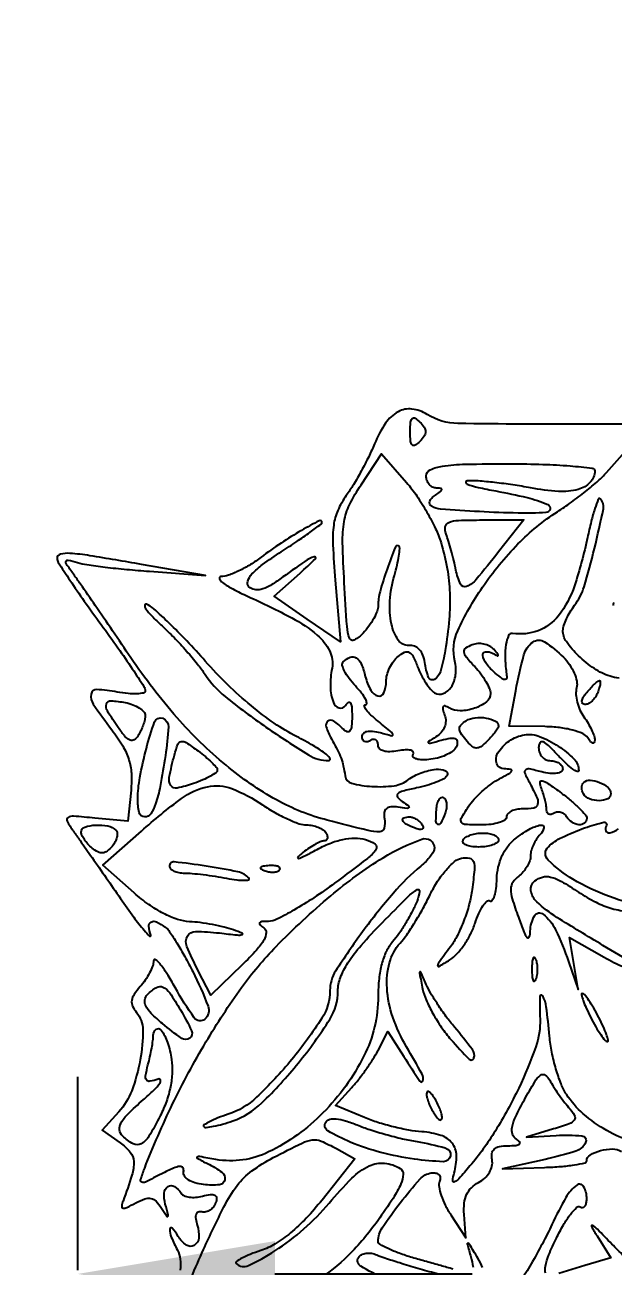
# Model space of a CAD drawing. Header units: inches. Extents: x -279 to 561, y -345 to 342.
# Drawn here: x -211.35 to -210.813, y -299.956 to -298.822 of the extents above; entities that cross this region are included whole.
import ezdxf

# ---------------------------------------------------------------- set-up
doc = ezdxf.new("R2010")
doc.units = ezdxf.units.IN
doc.header["$LTSCALE"] = 0.5
doc.header["$MEASUREMENT"] = 0
doc.styles.get("Standard").update_dxf_attribs({"font": 'arial.ttf'})
doc.dimstyles.get("Standard").update_dxf_attribs({"dimtxt": 0.18, "dimasz": 0.18, "dimexe": 0.18, "dimexo": 0.0625, "dimgap": 0.09, "dimtad": 0, "dimtih": 1, "dimtoh": 1, "dimzin": 0, "dimdsep": 46, "dimtxsty": 'Standard', "dimcen": 0.09, "dimadec": 0, "dimazin": 0, "dimtfac": 1, "dimtofl": 0, "dimtmove": 0, "dimatfit": 3, "dimfxl": 1, "dimtolj": 1, "dimtzin": 0, "dimarcsym": 0})

# ---------------------------------------------------------------- blocks, each defined once
blk = doc.blocks.new('*D1080')
at = {"color": 0, "linetype": 'ByBlock', "lineweight": -2, "transparency": 16777216}
for p, q in [((-212.2516, -299.9594), (-212.2516, -299.783)), ((-211.3016, -299.9594), (-211.3016, -299.783)), ((-212.4316, -299.963), (-212.6116, -299.963)), ((-211.1216, -299.963), (-210.9416, -299.963))]:
    blk.add_line(p, q, dxfattribs=at)
at = {"color": 0, "linetype": 'ByBlock', "transparency": 16777216}
for points in [[(-212.4316, -299.933), (-212.4316, -299.993), (-212.2516, -299.963)], [(-211.1216, -299.933), (-211.1216, -299.993), (-211.3016, -299.963)]]:
    blk.add_solid(points, dxfattribs=at)
at = {"layer": 'Defpoints', "color": 0, "linetype": 'ByBlock', "transparency": 16777216}
for p in [(-212.2516, -299.963), (-212.2516, -300.0219), (-211.3016, -300.0219)]:
    blk.add_point(p, dxfattribs=at)
at = {"color": 0, "linetype": 'ByBlock', "transparency": 16777216, "insert": (-211.7766, -299.963), "char_height": 0.18, "attachment_point": 5}
blk.add_mtext('\\A1;0.95', dxfattribs=at)

msp = doc.modelspace()

# ---------------------------------------------------------------- linework, layer by layer
for points in [[(-205.7268, -301.7472, -0.00001), (-206.5474, -301.7491, -0.000412)], [(-206.5419, -301.7376, -0.00001), (-205.7268, -301.74, -0.41338)], [(-210.7152, -299.1863, -0.002675), (-210.837, -299.1872, -0.004449), (-210.9547, -299.1865, -0.136556), (-210.9826, -299.1782, 0.109228), (-210.9965, -299.1733, 0.159679), (-211.0092, -299.1758, 0.119072), (-211.0206, -299.1863, 0.0477), (-211.0307, -299.2051, -0.016003), (-211.036, -299.2168, -0.010297), (-211.0428, -299.2299, -0.01035), (-211.05, -299.2425, -0.019103), (-211.0565, -299.2523, 0.050428), (-211.0642, -299.2659, 0.072093), (-211.068, -299.2792, 0.044567), (-211.0687, -299.2973, 0.008886), (-211.0665, -299.3296), (-211.0618, -299.386), (-211.0921, -299.3651), (-211.1223, -299.3442), (-211.0987, -299.3231, 0.012488), (-211.0847, -299.31, 0.78207), (-211.0858, -299.3082, 0.079507), (-211.0943, -299.3124, 0.004958), (-211.1172, -299.3287, -0.025225), (-211.127, -299.3351, -0.072279), (-211.1345, -299.3381, -0.115303), (-211.1404, -299.3382, -0.142467), (-211.1453, -299.3355, -0.283769), (-211.1465, -299.3305, -0.106004), (-211.1426, -299.3239, -0.04984), (-211.1329, -299.3153, -0.013404), (-211.1159, -299.3036, 0.004759), (-211.1016, -299.2942, 0.007543), (-211.0896, -299.2858, 0.002681), (-211.0795, -299.2784, 0.238344), (-211.0787, -299.2768, 0.563049), (-211.0812, -299.2753, 0.010172), (-211.0974, -299.2842, 0.016522), (-211.116, -299.2957, 0.015279), (-211.1343, -299.3087, -0.025396), (-211.144, -299.3153, -0.024741), (-211.1545, -299.321, -0.025535), (-211.1641, -299.325, -0.079029), (-211.171, -299.3263, 0.525166), (-211.1722, -299.3283, 0.137982), (-211.1694, -299.3318, 0.03718), (-211.1602, -299.3376, 0.013375), (-211.1462, -299.3444, -0.014717), (-211.1061, -299.364, -0.055476), (-211.083, -299.3797, -0.101734), (-211.0716, -299.3943, -0.163214), (-211.0695, -299.4098, 0.052231), (-211.071, -299.4268, 0.081535), (-211.0683, -299.4412, 0.237854), (-211.063, -299.4462, 0.339368), (-211.0572, -299.444, -0.093587), (-211.0546, -299.4411, -0.443353), (-211.0527, -299.4415, -0.12084), (-211.0515, -299.4453, -0.016121), (-211.0512, -299.4539, -0.019768), (-211.0516, -299.4629, -0.128345), (-211.0531, -299.4671, -0.347431), (-211.0556, -299.4679, -0.107665), (-211.0591, -299.4657, 0.045609), (-211.068, -299.4582, 0.328342), (-211.0733, -299.4584, 0.318613), (-211.0748, -299.4635, 0.044558), (-211.0701, -299.4743, -0.009006), (-211.0644, -299.4849, -0.030106), (-211.0612, -299.4922, -0.035697), (-211.0592, -299.4991, -0.01695), (-211.0576, -299.5082, 0.303829), (-211.0516, -299.515, 0.047676), (-211.0331, -299.5179, 0.048156), (-211.0128, -299.5172, 0.130107), (-210.9997, -299.5117, -0.073703), (-210.9881, -299.5054, -0.063289), (-210.9745, -299.5022, -0.127808), (-210.966, -299.5035, -0.458166), (-210.9646, -299.5081, -0.134671), (-210.9675, -299.5109, -0.024961), (-210.9744, -299.514, -0.025162), (-210.983, -299.517, -0.02062), (-210.9925, -299.5193, 0.012621), (-211.0048, -299.5222, 0.127443), (-211.0094, -299.5247, 0.387341), (-211.0097, -299.5276, 0.078568), (-211.0054, -299.5316, -0.01098), (-210.9996, -299.5357, -0.40534), (-210.9994, -299.5371, -0.276123), (-211.001, -299.5379, -0.007761), (-211.0091, -299.5368, 0.05016), (-211.0158, -299.5366, 0.164353), (-211.0199, -299.5382, 0.189763), (-211.0218, -299.5417, 0.070061), (-211.0216, -299.5475, -0.099522), (-211.0219, -299.5561, -0.341818), (-211.0259, -299.5594, -0.066562), (-211.0364, -299.5582, -0.002648), (-211.0738, -299.5487, -0.063905), (-211.1201, -299.5302, -0.045591), (-211.1662, -299.4986, -0.040588), (-211.211, -299.4551, -0.030238), (-211.2531, -299.4005, 0.00063), (-211.2699, -299.3758, 0.000754), (-211.2857, -299.3527, 0.000647), (-211.2991, -299.3332, 0.00497), (-211.3055, -299.3241, -0.007382), (-211.312, -299.3149, -0.235797), (-211.3123, -299.3123, -0.384832), (-211.3105, -299.3112, -0.013625), (-211.3019, -299.3135, 0.035187), (-211.2934, -299.3153, 0.005772), (-211.2767, -299.3176, 0.006326), (-211.2569, -299.3197, 0.005545), (-211.2362, -299.3214), (-211.1849, -299.3252), (-211.2435, -299.3151, 0.001889), (-211.2905, -299.3072, 0.022731), (-211.3088, -299.3051, 0.0779), (-211.3175, -299.3058, 0.345811), (-211.3205, -299.3096, 0.144428), (-211.3194, -299.3134, 0.003135), (-211.3087, -299.3297, 0.006913), (-211.2957, -299.3486, 0.00458), (-211.2803, -299.37, -0.004562), (-211.2649, -299.3914, -0.006852), (-211.2519, -299.4104, -0.003184), (-211.2412, -299.4267, -0.1379), (-211.24, -299.4306, -0.36067), (-211.2416, -299.4326, -0.043046), (-211.2475, -299.4333, -0.035698), (-211.2557, -299.4331, -0.020642), (-211.2655, -299.4317, 0.032382), (-211.2843, -299.4294, 0.388491), (-211.2895, -299.4336, 0.188809), (-211.2874, -299.4428, 0.011604), (-211.2705, -299.4662, -0.026935), (-211.2606, -299.4808, -0.058288), (-211.255, -299.4932, -0.063367), (-211.2527, -299.5058, -0.037426), (-211.253, -299.5212), (-211.2558, -299.5496), (-211.2859, -299.5468, 0.005742), (-211.3055, -299.5451, 0.157044), (-211.3105, -299.5463, 0.404553), (-211.3113, -299.5496, 0.025871), (-211.3055, -299.5588, -0.002305), (-211.2995, -299.5673, -0.000432), (-211.2885, -299.5829, -0.000463), (-211.2757, -299.6012, -0.000423), (-211.2626, -299.6201, 0.005865), (-211.2505, -299.6371, 0.014628), (-211.2411, -299.6492, 0.038571), (-211.236, -299.6545, 0.776125), (-211.2349, -299.6538, -0.058608), (-211.2367, -299.6456, -0.304164), (-211.2347, -299.6417, -0.243424), (-211.2297, -299.6416, -0.043911), (-211.2216, -299.6465, -0.085905), (-211.2178, -299.6505, -0.010344), (-211.2112, -299.6607, -0.012059), (-211.2039, -299.6732, -0.009651), (-211.1966, -299.687, -0.024692), (-211.1827, -299.7184, -0.311166), (-211.1856, -299.7304, -0.448202), (-211.1952, -299.7293, -0.027268), (-211.2127, -299.7015, 0.012191), (-211.2202, -299.6888, 0.029537), (-211.2265, -299.6799, 0.072755), (-211.2306, -299.6761, 0.599166), (-211.2324, -299.677, -0.082147), (-211.2333, -299.6819, -0.032557), (-211.236, -299.6882, -0.031133), (-211.24, -299.6948, -0.033994), (-211.2446, -299.7007, 0.035248), (-211.2501, -299.7078, 0.112841), (-211.2523, -299.7133, 0.141573), (-211.2516, -299.7185, 0.068943), (-211.248, -299.7242, -0.173871), (-211.2422, -299.7401, -0.045252), (-211.2446, -299.7676, -0.045969), (-211.2524, -299.7957, -0.094578), (-211.2642, -299.8151), (-211.2793, -299.8317), (-211.263, -299.8432, -0.069621), (-211.2538, -299.8517, -0.159235), (-211.2505, -299.8604, -0.089532), (-211.2521, -299.8727, -0.013253), (-211.2603, -299.8964, 0.055351), (-211.2615, -299.9011, 0.410241), (-211.2603, -299.9028, 0.149587), (-211.2568, -299.9023, 0.012484), (-211.2487, -299.8982, -0.036417), (-211.2404, -299.8945, -0.136163), (-211.2348, -299.894, -0.15413), (-211.2301, -299.8966, -0.050952), (-211.2253, -299.9028, 0.003912), (-211.2204, -299.9104, 0.479409), (-211.2194, -299.9105, 0.26438), (-211.219, -299.9092, 0.002715), (-211.2217, -299.8992, -0.084093), (-211.2227, -299.8892, -0.229254), (-211.2193, -299.8832, -0.302294), (-211.2134, -299.8832, -0.111365), (-211.2073, -299.8893, 0.161768), (-211.2046, -299.8916, 0.061843), (-211.1999, -299.8928, 0.052861), (-211.1939, -299.893, 0.043322), (-211.1876, -299.8919, -0.028282), (-211.1803, -299.8904, -0.156742), (-211.1764, -299.8911, -0.281783), (-211.1749, -299.8936, -0.085504), (-211.1757, -299.8981, -0.078743), (-211.1778, -299.9019, -0.08155), (-211.1809, -299.9047, -0.087959), (-211.1846, -299.9063, -0.114776), (-211.1882, -299.9063, 0.144054), (-211.1916, -299.9065, 0.225317), (-211.1936, -299.9085, 0.124055), (-211.1939, -299.9126, 0.037765), (-211.1925, -299.9185, -0.093775), (-211.1911, -299.93, -0.249324), (-211.1954, -299.9369, -0.292324), (-211.2026, -299.9366, -0.108609), (-211.2099, -299.9287, 0.047891), (-211.2153, -299.9212, 0.672194), (-211.2175, -299.9219, 0.112971), (-211.2162, -299.9294, 0.024282), (-211.2106, -299.9413, -0.094716), (-211.208, -299.9495, -0.065706), (-211.2082, -299.9594, -0.046227)], [(-210.8073, -299.419, -0.049798), (-210.8157, -299.4173, -0.071122), (-210.83, -299.4103, -0.045292), (-210.8445, -299.3986, -0.045459), (-210.8555, -299.3857, -0.161928), (-210.8587, -299.3754, -0.075938), (-210.8579, -299.3709, -0.026686), (-210.8555, -299.3648, -0.025774), (-210.852, -299.3584, -0.027425), (-210.848, -299.3524, 0.08819), (-210.8394, -299.3356, 0.014942), (-210.8299, -299.3006, 0.009287), (-210.8218, -299.2643, 0.251273), (-210.8246, -299.2552, 0.537353), (-210.8264, -299.2556, 0.015943), (-210.8295, -299.2641, 0.018509), (-210.8329, -299.2759, 0.01003), (-210.8363, -299.2906, -0.02845), (-210.8482, -299.3347, -0.086187), (-210.8628, -299.362, -0.137173), (-210.8814, -299.3757, -0.130353), (-210.9047, -299.3781, 0.346247), (-210.9084, -299.3801, 0.058565), (-210.9107, -299.3883, 0.045163), (-210.9115, -299.4001, 0.030507), (-210.9104, -299.4134, -0.034874), (-210.91, -299.4188, -0.388355), (-210.9114, -299.4203, -0.1861), (-210.9141, -299.4195, -0.012204), (-210.9205, -299.4144, -0.054718), (-210.9286, -299.406, -0.131738), (-210.9319, -299.3982, -0.419232), (-210.9293, -299.3949, -0.159416), (-210.923, -299.3962, 0.009898), (-210.9186, -299.3986, 0.454352), (-210.9177, -299.3982, 0.269807), (-210.918, -299.397, 0.006963), (-210.9218, -299.3927, 0.090666), (-210.9257, -299.3897, 0.065953), (-210.9309, -299.3879, 0.064536), (-210.9365, -299.3875, 0.078067), (-210.9416, -299.3886, 0.053925), (-210.9477, -299.3917, 0.285006), (-210.9492, -299.395, 0.144741), (-210.9472, -299.3994, 0.013344), (-210.9392, -299.4085, -0.026786), (-210.9337, -299.4151, -0.02842), (-210.9291, -299.4221, -0.029584), (-210.9258, -299.4285, -0.103102), (-210.9249, -299.433, -0.2306), (-210.9285, -299.4406, -0.083251), (-210.9394, -299.4465, -0.077159), (-210.9524, -299.4488, -0.1454), (-210.9627, -299.4461, 0.056469), (-210.9662, -299.4444, 0.352111), (-210.968, -299.445, 0.203619), (-210.9684, -299.4475, 0.026865), (-210.9667, -299.4527, -0.093481), (-210.9657, -299.4582, -0.093419), (-210.9668, -299.4636, -0.087484), (-210.9698, -299.4685, -0.070475), (-210.9746, -299.4726, 0.006242), (-210.9815, -299.477, 0.54205), (-210.9815, -299.4781, 0.208937), (-210.9797, -299.4783, 0.00337), (-210.9698, -299.4757, -0.023402), (-210.9615, -299.4738, -0.132132), (-210.9571, -299.4742, -0.285277), (-210.9552, -299.4765, -0.107075), (-210.9557, -299.4808, -0.13988), (-210.9584, -299.4848, -0.054199), (-210.964, -299.4885, -0.048157), (-210.9713, -299.4915, -0.042825), (-210.9793, -299.4931, -0.02884), (-210.9869, -299.4936, -0.06758), (-210.9925, -299.4928, -0.149251), (-210.9953, -299.4911, -0.32682), (-210.9955, -299.4887, 0.290963), (-210.9955, -299.4864, 0.190615), (-210.9977, -299.4849, 0.077521), (-211.0026, -299.4845, 0.029454), (-211.0093, -299.4853, -0.037534), (-211.0167, -299.4862, -0.079242), (-211.0225, -299.4855, -0.125476), (-211.0261, -299.4834, -0.201153), (-211.0274, -299.4802, 0.094686), (-211.028, -299.4772, 0.172828), (-211.0296, -299.4754, 0.172832), (-211.032, -299.475, 0.094691), (-211.0347, -299.4761, -0.089492), (-211.0375, -299.4772, -0.168281), (-211.0399, -299.4769, -0.177017), (-211.0415, -299.4752, -0.10025), (-211.0421, -299.4724, -0.199027), (-211.0408, -299.4694, -0.142921), (-211.0376, -299.4676, -0.08557), (-211.0324, -299.4674, -0.037194), (-211.0256, -299.4687, 0.00605), (-211.0149, -299.4716, 0.544703), (-211.0139, -299.4707, 0.17728), (-211.0151, -299.4685, 0.002251), (-211.0274, -299.4584, -0.017522), (-211.034, -299.4527, -0.040985), (-211.0384, -299.4478, -0.094019), (-211.04, -299.4446, -0.49051), (-211.039, -299.4433, 0.444799), (-211.0377, -299.4418, 0.091549), (-211.0389, -299.4382, 0.04505), (-211.0425, -299.4327, 0.020402), (-211.0482, -299.4261, -0.028336), (-211.054, -299.4192, -0.043826), (-211.058, -299.4126, -0.053923), (-211.0601, -299.4072, -0.264844), (-211.0592, -299.4041, -0.100883), (-211.0529, -299.3999, -0.246943), (-211.0474, -299.4005, -0.149811), (-211.0428, -299.406, -0.036241), (-211.0391, -299.4175, 0.059847), (-211.0342, -299.4301, 0.215726), (-211.0276, -299.4353, 0.371412), (-211.0221, -299.4325, 0.096352), (-211.0201, -299.4221, -0.06693), (-211.0193, -299.4161, -0.044507), (-211.0169, -299.4097, -0.044328), (-211.0134, -299.4037, -0.063998), (-211.0092, -299.3993, -0.058456), (-211.0033, -299.3954, -0.24014), (-210.9991, -299.3955, -0.158446), (-210.9955, -299.3991, -0.023848), (-210.9914, -299.4087, 0.027841), (-210.9881, -299.4161, 0.026759), (-210.9839, -299.4232, 0.027776), (-210.9796, -299.4291, 0.081298), (-210.9758, -299.4324, 0.235662), (-210.9679, -299.4331, 0.158472), (-210.9607, -299.4272, 0.109935), (-210.9567, -299.4161, 0.092461), (-210.9573, -299.4036, -0.167625), (-210.9547, -299.3758, -0.043357), (-210.9322, -299.336, -0.042917), (-210.8998, -299.2965, -0.057123), (-210.8638, -299.2671, 0.0141), (-210.851, -299.2584, 0.011727), (-210.838, -299.2485, 0.011896), (-210.8265, -299.2388, 0.031166), (-210.8188, -299.2312), (-210.8043, -299.2149)], [(-210.8123, -299.3498, 0.28369), (-210.8126, -299.3527, 0.014367)], [(-210.7953, -299.8425, -0.050127), (-210.8187, -299.832, -0.049355), (-210.8401, -299.8168, -0.068155), (-210.8556, -299.799, -0.052984), (-210.8604, -299.7895, -0.02184), (-210.8651, -299.7758, -0.021315), (-210.8688, -299.7605, -0.025646), (-210.8709, -299.7459, 0.008569), (-210.8739, -299.7192, 0.094515), (-210.8772, -299.709, 0.764947), (-210.8797, -299.7096, 0.015704), (-210.8796, -299.7302, -0.095136), (-210.8835, -299.7556, -0.02581), (-210.8991, -299.7933, -0.0266), (-210.9204, -299.8324, -0.037824), (-210.9436, -299.8644, -0.005933), (-210.9537, -299.8761, -0.10523), (-210.9577, -299.879, -0.581032), (-210.9593, -299.8779, -0.038862), (-210.958, -299.8709, 0.068666), (-210.9559, -299.8548, 0.165137), (-210.9599, -299.8435, 0.153284), (-210.9701, -299.8365, 0.056808), (-210.9875, -299.8332, -0.027532), (-210.9993, -299.8317, -0.01516), (-211.0135, -299.8287, -0.015076), (-211.0278, -299.8247, -0.023319), (-211.0399, -299.8203), (-211.0664, -299.8092), (-211.0515, -299.7928, 0.018699), (-211.0451, -299.7853, 0.012104), (-211.0383, -299.7761, 0.012172), (-211.0321, -299.7669, 0.022453), (-211.0275, -299.759), (-211.0185, -299.7415), (-211.0039, -299.7645, 0.00576), (-210.9892, -299.7871, 0.641781), (-210.9865, -299.7867, 0.19806), (-210.9872, -299.7806, 0.004944), (-211.0015, -299.7557, -0.04928), (-211.014, -299.7284, -0.068095), (-211.0193, -299.702, -0.080752), (-211.017, -299.6788, -0.119473), (-211.0073, -299.6609, 0.033863), (-211.0013, -299.6534, 0.012155), (-210.9939, -299.642, 0.011994), (-210.9864, -299.6291, 0.013918), (-210.9798, -299.6164, -0.030838), (-210.9732, -299.6045, -0.035253), (-210.9654, -299.5942, -0.037947), (-210.9576, -299.5864, -0.131354), (-210.9513, -299.5834, -0.089008), (-210.944, -299.5834, -0.274563), (-210.9404, -299.5865, -0.105282), (-210.9395, -299.5939, -0.010221), (-210.9416, -299.612, -0.033751), (-210.9443, -299.6255, -0.023562), (-210.9491, -299.6403, -0.023861), (-210.9551, -299.654, -0.044704), (-210.9614, -299.6644, 0.001661), (-210.9722, -299.6791, 0.147299), (-210.9731, -299.6817, 0.596768), (-210.972, -299.6823, 0.005472), (-210.962, -299.6762, 0.069113), (-210.9556, -299.6708, 0.033088), (-210.9489, -299.6625, 0.032018), (-210.943, -299.6526, 0.039377), (-210.9389, -299.6428, -0.024197), (-210.9355, -299.6338, -0.042199), (-210.9317, -299.6269, -0.056361), (-210.9281, -299.6226, -0.341108), (-210.9254, -299.6223, 0.397178), (-210.9232, -299.6219, 0.077006), (-210.9212, -299.6179, 0.046), (-210.9197, -299.6111, 0.023097), (-210.9191, -299.6023, -0.048504), (-210.9177, -299.5916, -0.051334), (-210.9144, -299.5816, -0.053435), (-210.9092, -299.5729, -0.06237), (-210.9025, -299.5659, -0.037728), (-210.8897, -299.5571, -0.088862), (-210.8789, -299.5531, -0.520878), (-210.8762, -299.5557, -0.153861), (-210.8794, -299.5618, 0.051502), (-210.8828, -299.566, 0.038246), (-210.8856, -299.5711, 0.039043), (-210.8876, -299.5765, 0.067746), (-210.8882, -299.5812, -0.08458), (-210.889, -299.5858, -0.047287), (-210.8914, -299.591, -0.045429), (-210.8949, -299.5959, -0.055003), (-210.8991, -299.5998, 0.085561), (-210.9044, -299.6055, 0.145488), (-210.9063, -299.6116, 0.076508), (-210.905, -299.6205, 0.012083), (-210.8994, -299.6373, 0.008216), (-210.8944, -299.6506, 0.08135), (-210.8913, -299.6557, 0.589679), (-210.8894, -299.6554, 0.072168), (-210.8885, -299.6501, -0.124122), (-210.8847, -299.636, -0.460179), (-210.8768, -299.6345, -0.116276), (-210.8654, -299.6488, -0.026736), (-210.8537, -299.6776), (-210.8448, -299.7032), (-210.8488, -299.6795), (-210.8527, -299.6558), (-210.821, -299.6739, 0.030124), (-210.8032, -299.6827, 0.042045)], [(-210.782, -299.6268, -0.055249), (-210.8162, -299.6185, -0.047681), (-210.8496, -299.6026, -0.058864), (-210.8721, -299.5852, -0.425719), (-210.872, -299.5729, -0.077261), (-210.8596, -299.5644, -0.024919), (-210.8389, -299.5557, -0.03044), (-210.8213, -299.5505, -0.666448), (-210.819, -299.5536, 0.242559), (-210.8194, -299.5583, 0.364339), (-210.8159, -299.5601, 0.100966), (-210.8079, -299.5565, 0.062713)], [(-210.782, -299.6867), (-210.8222, -299.663, -0.006543), (-210.8642, -299.6374, -0.049444), (-210.8826, -299.6232, -0.168453), (-210.8879, -299.6131, -0.261871), (-210.8844, -299.6042, -0.109592), (-210.8774, -299.6006, -0.126752), (-210.87, -299.6006, -0.069423), (-210.8601, -299.6046, -0.014785), (-210.8444, -299.6144, 0.028908), (-210.8285, -299.6236, 0.047992), (-210.814, -299.6293, 0.047941), (-210.7988, -299.6321, 0.028775)], [(-210.9588, -299.9587, 0.000062), (-210.9703, -299.9554, 0.000063), (-210.9834, -299.9517, 0.000065), (-210.9963, -299.948, -0.016234), (-211.0082, -299.9441, -0.024666), (-211.0183, -299.9399, -0.021797), (-211.0259, -299.9359, -0.266038), (-211.0274, -299.9332, -0.147969), (-211.0237, -299.9209, -0.01837), (-211.0072, -299.898, -0.017224), (-210.9891, -299.8763, -0.175544), (-210.9789, -299.8708, -0.074513), (-210.9747, -299.8709, -0.160593), (-210.9719, -299.8723, -0.185862), (-210.9707, -299.875, -0.103728), (-210.9713, -299.8786, 0.136475), (-210.9718, -299.8836, 0.036879), (-210.9698, -299.8914, 0.034467), (-210.9661, -299.9002, 0.029801), (-210.9611, -299.909), (-210.9473, -299.93), (-210.9489, -299.9086, -0.043631), (-210.9488, -299.8984, -0.081736), (-210.9466, -299.8905, -0.093272), (-210.9423, -299.8843, -0.07277), (-210.9357, -299.8795, 0.067087), (-210.9301, -299.8755, 0.070663), (-210.9258, -299.8703, 0.076741), (-210.9235, -299.8645, 0.107092), (-210.9234, -299.8589, -0.083671), (-210.9236, -299.853, -0.177639), (-210.9214, -299.849, -0.137774), (-210.9167, -299.8467, -0.043659), (-210.9089, -299.846, 0.018724), (-210.9016, -299.8456, 0.145411), (-210.8984, -299.8444, 0.425429), (-210.8982, -299.8425, 0.077153), (-210.9012, -299.84, -0.176594), (-210.9047, -299.8354, -0.126882), (-210.905, -299.829, -0.061614), (-210.9018, -299.8193, -0.014048), (-210.8939, -299.8039, -0.009929), (-210.8845, -299.7876, -0.093676), (-210.8792, -299.7816, -0.322005), (-210.8749, -299.7814, -0.123995), (-210.8708, -299.7861, 0.019934), (-210.8675, -299.7917, 0.010424), (-210.863, -299.7985, 0.010351), (-210.8581, -299.8052, 0.015597), (-210.8535, -299.8109, -0.045118), (-210.8482, -299.8182, -0.293969), (-210.8484, -299.8225, -0.155746), (-210.8529, -299.8259, -0.012766), (-210.8673, -299.8306), (-210.8919, -299.838), (-210.8648, -299.8365, -0.03542), (-210.8414, -299.8369, -0.52046), (-210.838, -299.843, -0.210008), (-210.847, -299.8509, -0.021832), (-210.875, -299.8584), (-210.9139, -299.867), (-210.8754, -299.8657, 0.011488), (-210.8607, -299.8649, 0.018817), (-210.8483, -299.8634, 0.013322), (-210.8385, -299.8616, 0.352532), (-210.837, -299.8597, -0.264076), (-210.8339, -299.8544, -0.067757), (-210.8244, -299.8504, -0.063809), (-210.8134, -299.8489, -0.14079), (-210.8052, -299.8512, 0.088149)], [(-211.1979, -299.9663, -0.007801), (-211.1868, -299.9407, -0.008525), (-211.1682, -299.9018, -0.046947), (-211.156, -299.8821, -0.072462), (-211.1427, -299.869, -0.037999), (-211.1231, -299.8568, -0.004862), (-211.0969, -299.8435, -0.079936), (-211.0876, -299.8406, -0.139273), (-211.0795, -299.8417, -0.023758), (-211.0655, -299.8486), (-211.0487, -299.858), (-211.0786, -299.8955, -0.022122), (-211.093, -299.912, -0.029881), (-211.1074, -299.9255, -0.033886), (-211.1214, -299.9355, -0.059104), (-211.1344, -299.9416, 0.014675), (-211.1441, -299.9451, 0.027173), (-211.1517, -299.9486, 0.030487), (-211.1568, -299.9517, 0.467167), (-211.1569, -299.9535, 0.316711), (-211.1458, -299.9554, 0.033837), (-211.1216, -299.9419, 0.036101), (-211.0951, -299.9218, 0.038181), (-211.0722, -299.8984, -0.022392), (-211.0513, -299.8756, -0.083379), (-211.0355, -299.8643, -0.139437), (-211.0215, -299.8619, -0.116238), (-211.0072, -299.8668, -0.272719), (-211.0045, -299.872, -0.087454), (-211.0066, -299.8807, -0.042726), (-211.0138, -299.894, -0.010483), (-211.0278, -299.9144, -0.041275), (-211.0547, -299.9462, -0.058934), (-211.0838, -299.969, -0.070532)], [(-210.8745, -299.9623, -0.104627), (-210.8746, -299.9558, -0.052045), (-210.8716, -299.9456, -0.014142), (-210.8646, -299.9302, -0.018659), (-210.8582, -299.9182, -0.031187), (-210.8518, -299.9086, -0.03329), (-210.8462, -299.9022, -0.348029), (-210.843, -299.9018, 0.171899), (-210.8407, -299.9023, 0.189475), (-210.8387, -299.9012, 0.119118), (-210.8374, -299.8985, 0.055098), (-210.8369, -299.8946, 0.124167), (-210.8398, -299.8833, 0.455011), (-210.846, -299.8819, 0.106538), (-210.856, -299.8932, 0.020063), (-210.8687, -299.9178, -0.013324), (-210.8775, -299.9354, -0.010902), (-210.8877, -299.9538, -0.011055), (-210.8979, -299.9703, -0.028304)], [(-210.7829, -299.9618, -0.020945), (-210.7924, -299.9553, -0.022149), (-210.8031, -299.9464, -0.017514), (-210.814, -299.9358, 0.003444), (-210.8272, -299.9222, 0.072014), (-210.8317, -299.9188, 0.750693), (-210.8327, -299.9197, 0.016827), (-210.8276, -299.9283), (-210.8149, -299.9482), (-210.8387, -299.9554), (-210.8626, -299.9625)], [(-210.9321, -299.957, 0.035024), (-210.9364, -299.9486, 0.001073), (-210.9442, -299.9358, 0.216089), (-210.9454, -299.935, 0.547119), (-210.946, -299.9356, 0.001864), (-210.9428, -299.9475, -0.022031), (-210.9407, -299.9567, -0.193812)]]:
    msp.add_lwpolyline(points, format="xyb")
for points in [[(-210.9893, -299.2028, -0.051663), (-210.9937, -299.2064, -0.354955), (-210.9963, -299.2061, -0.180052), (-210.9978, -299.2028, -0.018208), (-210.9981, -299.194, -0.018208), (-210.9978, -299.1853, -0.180052), (-210.9963, -299.182, -0.354955), (-210.9937, -299.1817, -0.051663), (-210.9893, -299.1852, -0.049631), (-210.9854, -299.19, -0.147822), (-210.9842, -299.194, -0.147822), (-210.9854, -299.1981, -0.049631)], [(-210.97, -299.2954, -0.028497), (-210.9644, -299.3188, -0.034534), (-210.962, -299.3413, -0.031756), (-210.9626, -299.3653, -0.018974), (-210.9662, -299.3937, -0.026681), (-210.9704, -299.4128, -0.194055), (-210.976, -299.4202, -0.465251), (-210.9813, -299.4183, -0.055369), (-210.9848, -299.4047, 0.060574), (-210.9866, -299.398, 0.091168), (-210.9898, -299.3929, 0.107953), (-210.9941, -299.3899, 0.117457), (-210.9992, -299.3891, -0.269509), (-211.009, -299.3843, -0.096694), (-211.0152, -299.3696, -0.069109), (-211.0166, -299.3483, -0.052422), (-211.0126, -299.3252, 0.012449), (-211.0101, -299.3159, 0.01843), (-211.0085, -299.3075, 0.013883), (-211.0076, -299.3007, 0.225107), (-211.0084, -299.2986, 0.540074), (-211.0117, -299.2992, 0.009706), (-211.0192, -299.3194, 0.016447), (-211.0257, -299.34, 0.067811), (-211.0274, -299.353, -0.09369), (-211.0284, -299.3579, -0.032282), (-211.0314, -299.3645, -0.030746), (-211.0359, -299.3715, -0.031091), (-211.0411, -299.3779, -0.075224), (-211.0491, -299.3842, -0.46283), (-211.0535, -299.3826, -0.072229), (-211.0558, -299.372, -0.002778), (-211.0583, -299.3318, -0.008475), (-211.0598, -299.2953, -0.04846), (-211.0584, -299.276, -0.071849), (-211.0535, -299.2608, -0.031995), (-211.043, -299.2425), (-211.0242, -299.2141), (-211.0014, -299.2405, -0.028836), (-210.992, -299.2527, -0.019634), (-210.9828, -299.2676, -0.019829), (-210.9749, -299.2826, -0.037161)], [(-210.8296, -299.2298, -0.191654), (-210.8338, -299.2402, -0.139279), (-210.8447, -299.2467, -0.080904), (-210.8629, -299.2485, -0.031089), (-210.8882, -299.2453, 0.009925), (-210.9044, -299.2426, 0.009193), (-210.9211, -299.2404, 0.00922), (-210.9361, -299.239, 0.030197), (-210.946, -299.2389, 0.383146), (-210.9474, -299.2402, 0.335361), (-210.9462, -299.242, 0.030826), (-210.9361, -299.2448, 0.008319), (-210.9199, -299.2481, -0.014535), (-210.8915, -299.2541, -0.042849), (-210.8725, -299.2605, -0.361137), (-210.8704, -299.2647, -0.333518), (-210.8742, -299.2679, -0.020327), (-210.8996, -299.2683, -0.007904), (-210.9349, -299.267, -0.003588), (-210.9705, -299.2647, -0.121609), (-210.9786, -299.2621, -0.172181), (-210.9802, -299.2601, -0.1668), (-210.9802, -299.2575, -0.112273), (-210.9784, -299.2546, -0.058283), (-210.9751, -299.2518, 0.016284), (-210.9705, -299.2487, 0.207783), (-210.9694, -299.2469, 0.404034), (-210.9703, -299.2458, 0.036027), (-210.9743, -299.2454, -0.118755), (-210.9778, -299.2445, -0.099323), (-210.9808, -299.2421, -0.09112), (-210.9828, -299.2385, -0.081749), (-210.9835, -299.2343, -0.292784), (-210.9798, -299.2287, -0.072528), (-210.9688, -299.2254, -0.030643), (-210.9479, -299.2237, -0.004841), (-210.9065, -299.2233, -0.007838), (-210.877, -299.2238, -0.013009), (-210.8522, -299.2252, -0.006615), (-210.8319, -299.2272, -0.382396)], [(-210.9174, -299.3038, -0.007079), (-210.938, -299.329, -0.118762), (-210.9466, -299.3354, -0.405061), (-210.9522, -299.3332, -0.058066), (-210.9564, -299.3203, 0.009636), (-210.9583, -299.3117, 0.007447), (-210.9607, -299.3024, 0.007539), (-210.9632, -299.2938, 0.017878), (-210.9654, -299.2875, -0.131028), (-210.9661, -299.2808, -0.268418), (-210.963, -299.2768, -0.08402), (-210.954, -299.275, -0.008638), (-210.9323, -299.2746), (-210.8943, -299.2746)], [(-211.2247, -299.3713, -0.013995), (-211.2137, -299.382, -0.010906), (-211.2023, -299.3943, -0.011058), (-211.1922, -299.4062, -0.026178), (-211.1854, -299.4156, 0.07928), (-211.1671, -299.4358, 0.017839), (-211.1298, -299.4637, 0.014473), (-211.0909, -299.4891, 0.145631), (-211.0724, -299.4941, 0.612783), (-211.0714, -299.4921, 0.069407), (-211.0761, -299.4875, 0.028207), (-211.0867, -299.4806, 0.011633), (-211.1018, -299.4723, -0.031343), (-211.1222, -299.4602, -0.022072), (-211.1434, -299.4441, -0.020686), (-211.1647, -299.425, -0.018567), (-211.1852, -299.4035, 0.008636), (-211.2021, -299.385, 0.011189), (-211.2183, -299.3687, 0.009032), (-211.2322, -299.3557, 0.092361), (-211.239, -299.3516, 0.499843), (-211.2405, -299.3525, 0.178929), (-211.2397, -299.3555, 0.036933), (-211.234, -299.3622, 0.012194)], [(-210.8582, -299.3999, -0.047753), (-210.8526, -299.4067, -0.047591), (-210.8484, -299.4144, -0.051835), (-210.8461, -299.4219, -0.11372), (-210.8462, -299.4279, 0.081147), (-210.8468, -299.4338, 0.044764), (-210.8457, -299.4409, 0.043137), (-210.8432, -299.4481, 0.053023), (-210.8396, -299.4543, -0.024806), (-210.8358, -299.4601, -0.025075), (-210.8326, -299.4662, -0.025853), (-210.8303, -299.4718, -0.085951), (-210.8297, -299.4757, -0.12811), (-210.8303, -299.4778, -0.353625), (-210.8316, -299.4783, -0.140655), (-210.8336, -299.4769, -0.033507), (-210.8361, -299.4736, 0.148361), (-210.8406, -299.4697, 0.03968), (-210.8498, -299.4665, 0.03529), (-210.8617, -299.4642, 0.025471), (-210.8751, -299.4633), (-210.9079, -299.4628), (-210.9018, -299.4305, -0.018971), (-210.8944, -299.3978, -0.176147), (-210.8863, -299.3861, -0.307596), (-210.8754, -299.3859, -0.051182)], [(-210.827, -299.4321, -0.054778), (-210.8291, -299.4363, -0.05745), (-210.8321, -299.4399, -0.064053), (-210.8355, -299.4423, -0.125677), (-210.8386, -299.4431, -0.214681), (-210.8407, -299.4422, -0.22275), (-210.8414, -299.44, -0.100348), (-210.8401, -299.4365, -0.035237), (-210.8369, -299.4321, -0.012711), (-210.8333, -299.4279, -0.017822), (-210.8298, -299.4244, -0.014236), (-210.8267, -299.4217, -0.176553), (-210.8253, -299.4212, -0.407084), (-210.8246, -299.4219, -0.044074), (-210.8247, -299.4244, -0.034664), (-210.8255, -299.4279, -0.019009)], [(-211.24, -299.4531, -0.055377), (-211.2405, -299.457, -0.025666), (-211.2419, -299.4619, -0.025048), (-211.244, -299.467, -0.031815), (-211.2464, -299.4714, -0.098017), (-211.2501, -299.4752, -0.252209), (-211.2538, -299.4757, -0.126109), (-211.2582, -299.4725, -0.021235), (-211.2646, -299.4642, -0.014992), (-211.2746, -299.449, -0.208764), (-211.2755, -299.4426, -0.353263), (-211.2714, -299.4397, -0.032307), (-211.2582, -299.4413, -0.041487), (-211.2512, -299.4433, -0.055203), (-211.2453, -299.4463, -0.067444), (-211.2413, -299.4497, -0.187041)], [(-211.2216, -299.4897, -0.007666), (-211.2264, -299.5178, -0.034761), (-211.2306, -299.5339, -0.067779), (-211.235, -299.5428, -0.249091), (-211.2404, -299.5457, -0.344646), (-211.2455, -299.5417, -0.066251), (-211.2469, -299.5292, -0.040605), (-211.2449, -299.5097, -0.015735), (-211.239, -299.4831, -0.028683), (-211.2315, -299.459, -0.413899), (-211.2241, -299.4557, -0.325722), (-211.2189, -299.4635, -0.026234)], [(-210.9175, -299.4628, -0.144028), (-210.9181, -299.4646, -0.017991), (-210.9205, -299.4682, -0.019985), (-210.9239, -299.4722, -0.015335), (-210.9278, -299.4764, -0.035777), (-210.9337, -299.4816, -0.176105), (-210.9379, -299.4828, -0.17315), (-210.942, -299.4811, -0.034351), (-210.9475, -299.4753, -0.030664), (-210.952, -299.4691, -0.149939), (-210.9531, -299.465, -0.19354), (-210.9517, -299.4616, -0.056887), (-210.947, -299.4579, -0.112268), (-210.9389, -299.4551, -0.067442), (-210.9288, -299.4554, -0.07653), (-210.9203, -299.4582, -0.282765)], [(-211.1742, -299.5029, -0.253877), (-211.1753, -299.5051, -0.026227), (-211.1805, -299.5085, -0.027576), (-211.1875, -299.512, -0.018467), (-211.1959, -299.5153, -0.032764), (-211.2108, -299.5194, -0.305751), (-211.2166, -299.517, -0.1995), (-211.2181, -299.5095, -0.015649), (-211.2134, -299.4892, -0.023844), (-211.2102, -299.4794, -0.267597), (-211.2072, -299.4769, -0.189236), (-211.2028, -299.4778, -0.011973), (-211.1917, -299.4855, -0.016191), (-211.1851, -299.4907, -0.021774), (-211.1794, -299.4958, -0.019607), (-211.1752, -299.5003, -0.167547)], [(-210.8443, -299.5034, -0.531733), (-210.8457, -299.5043, -0.061405), (-210.8496, -299.5021, -0.033266), (-210.8555, -299.4972, -0.015254), (-210.8626, -299.4901, 0.012185), (-210.8718, -299.4806, 0.094405), (-210.8769, -299.4772, 0.372952), (-210.8797, -299.4781, 0.136093), (-210.8809, -299.4824, 0.089947), (-210.8801, -299.487, 0.095336), (-210.8777, -299.4909, 0.099762), (-210.8741, -299.4935, 0.10894), (-210.8699, -299.4944, -0.066148), (-210.8657, -299.495, -0.083326), (-210.8621, -299.4966, -0.099274), (-210.8598, -299.499, -0.145579), (-210.8589, -299.5019, -0.257302), (-210.8604, -299.5045, -0.106534), (-210.8643, -299.5059, -0.064949), (-210.8703, -299.506, -0.031355), (-210.878, -299.5046, 0.011538), (-210.8896, -299.5019, 0.243677), (-210.8929, -299.5029, 0.319396), (-210.8935, -299.5058, 0.017315), (-210.889, -299.5149, -0.015407), (-210.8822, -299.5286, -0.177228), (-210.8818, -299.5344, -0.292983), (-210.8853, -299.5376, -0.03975), (-210.8955, -299.5384, 0.048028), (-210.9012, -299.5389, 0.068025), (-210.9059, -299.5405, 0.088204), (-210.9091, -299.5429, 0.191087), (-210.9102, -299.5457, -0.260979), (-210.9118, -299.5485, -0.05999), (-210.9169, -299.5509, -0.047176), (-210.9243, -299.5525, -0.030365), (-210.9331, -299.553, -0.01068), (-210.9476, -299.5527, -0.228255), (-210.9513, -299.5507, -0.294671), (-210.9515, -299.547, -0.016503), (-210.9451, -299.5365, -0.039639), (-210.9397, -299.5296, -0.024411), (-210.9323, -299.5222, -0.024412), (-210.9242, -299.5157, -0.039662), (-210.9167, -299.511, 0.008774), (-210.9078, -299.5062, 0.152942), (-210.9056, -299.5038, 0.509413), (-210.9064, -299.5023, 0.032484), (-210.9123, -299.5019, -0.310041), (-210.9191, -299.4971, -0.228329), (-210.9183, -299.4876, -0.108242), (-210.9078, -299.4764, -0.110094), (-210.8937, -299.4707, -0.135946), (-210.8801, -299.4722, -0.051506), (-210.863, -299.4811, -0.051268), (-210.8486, -299.4929, -0.198169)], [(-210.8369, -299.5471, -0.23407), (-210.8391, -299.5514, -0.185152), (-210.8441, -299.5528, -0.125998), (-210.8504, -299.5506, -0.109087), (-210.8553, -299.5456, 0.090427), (-210.8576, -299.5431, 0.095498), (-210.8606, -299.5416, 0.099685), (-210.8638, -299.5413, 0.108373), (-210.8667, -299.5424, -0.081665), (-210.8694, -299.5434, -0.160148), (-210.8716, -299.5432, -0.182973), (-210.873, -299.5418, -0.110282), (-210.8736, -299.5394, 0.045066), (-210.8739, -299.5358, 0.015132), (-210.875, -299.5306, 0.014917), (-210.8766, -299.5249, 0.016521), (-210.8784, -299.5195, -0.078541), (-210.8796, -299.5142, -0.502192), (-210.8778, -299.5127, -0.092576), (-210.8725, -299.5151, -0.007368), (-210.8601, -299.524, -0.015421), (-210.8512, -299.531, -0.021252), (-210.8438, -299.5378, -0.01857), (-210.8381, -299.5439, -0.180217)], [(-210.815, -299.5245, -0.288442), (-210.8178, -299.5291, -0.10994), (-210.8255, -299.5309, -0.091719), (-210.8344, -299.5293, -0.166742), (-210.84, -299.5247, -0.073142), (-210.8411, -299.522, -0.072274), (-210.8415, -299.5191, -0.077846), (-210.841, -299.5163, -0.112362), (-210.8397, -299.5143, -0.218914), (-210.8339, -299.5121, -0.079214), (-210.8252, -299.5142, -0.079209), (-210.8175, -299.5189, -0.218838)], [(-211.133, -299.5347, 0.020501), (-211.1217, -299.5417, 0.021655), (-211.11, -299.5476, 0.021906), (-211.0996, -299.5519, 0.08521), (-211.0928, -299.553, -0.050307), (-211.0874, -299.5536, -0.047755), (-211.0821, -299.5552, -0.05139), (-211.0777, -299.5575, -0.105365), (-211.075, -299.5604, -0.06445), (-211.0738, -299.5632, -0.136074), (-211.0737, -299.5655, -0.191457), (-211.0748, -299.5671, -0.14329), (-211.0769, -299.5677, 0.106623), (-211.0802, -299.5684, 0.02278), (-211.0855, -299.5711, 0.022837), (-211.0915, -299.5749, 0.020006), (-211.0975, -299.5794, 0.051191), (-211.1008, -299.5827, 0.71805), (-211.1002, -299.5836, 0.058026), (-211.0951, -299.5817, 0.007155), (-211.0847, -299.5762, -0.028097), (-211.0715, -299.5699, -0.044546), (-211.0597, -299.5663, -0.051991), (-211.0488, -299.5651, -0.066314), (-211.0389, -299.5664, -0.092639), (-211.0302, -299.5705, -0.41032), (-211.0294, -299.5756, -0.075483), (-211.0372, -299.5837, -0.003689), (-211.0671, -299.6062, -0.012456), (-211.0861, -299.6195, -0.015906), (-211.1043, -299.6308, -0.013856), (-211.1198, -299.6392, -0.115496), (-211.1276, -299.6411, 0.020189), (-211.1335, -299.6413, 0.215502), (-211.1356, -299.6425, 0.386431), (-211.1354, -299.6443, 0.040683), (-211.1319, -299.6469, -0.270446), (-211.1296, -299.6514, -0.118807), (-211.1315, -299.6579, -0.054048), (-211.1384, -299.6673, -0.014198), (-211.1514, -299.6807), (-211.18, -299.7086), (-211.1916, -299.6861, -0.019611), (-211.2021, -299.6639, -0.232759), (-211.2015, -299.6546, -0.273422), (-211.194, -299.6503, -0.025865), (-211.1721, -299.6517, 0.003531), (-211.1561, -299.6535, 0.080298), (-211.1515, -299.6532, 0.727209), (-211.1514, -299.652, 0.01702), (-211.1593, -299.6489, 0.02527), (-211.1679, -299.6463, 0.01365), (-211.1787, -299.644, 0.013565), (-211.1898, -299.6422, 0.020768), (-211.1996, -299.6414, -0.07026), (-211.2106, -299.6393, -0.037946), (-211.2233, -299.6338, -0.033903), (-211.2368, -299.6256, -0.027123), (-211.2502, -299.6151), (-211.2788, -299.5898), (-211.2435, -299.5586, -0.021463), (-211.207, -299.5289, -0.106959), (-211.1831, -299.5181, -0.148449), (-211.1609, -299.5199, -0.054947)], [(-210.9663, -299.5423, -0.01992), (-210.9702, -299.5515, -0.402215), (-210.9728, -299.5525, -0.30258), (-210.9746, -299.5497, -0.01644), (-210.9742, -299.5389, -0.039075), (-210.9734, -299.5337, -0.079088), (-210.9718, -299.5299, -0.140997), (-210.9698, -299.528, -0.259868), (-210.9676, -299.5281, -0.156206), (-210.9658, -299.5302, -0.075558), (-210.9649, -299.5337, -0.063531), (-210.9651, -299.5379, -0.05214)], [(-210.9872, -299.5529, -0.1144), (-210.9863, -299.5554, -0.32948), (-210.9872, -299.5569, -0.155351), (-210.9898, -299.5571, -0.036408), (-210.9941, -299.5558, -0.029964), (-211.0019, -299.5523, -0.168622), (-211.005, -299.5489, -0.444011), (-211.004, -299.5466, -0.079093), (-210.9985, -299.5457, -0.088797), (-210.9956, -299.5462, -0.053277), (-210.9924, -299.5478, -0.051183), (-210.9894, -299.5502, -0.061454)], [(-211.2668, -299.5578, -0.173199), (-211.2656, -299.5604, -0.081927), (-211.2658, -299.5642, -0.066134), (-211.2674, -299.5684, -0.050294), (-211.2702, -299.5726, -0.054525), (-211.2747, -299.5769, -0.144055), (-211.2788, -299.5786, -0.14287), (-211.2832, -299.5777, -0.053298), (-211.2885, -299.5742, -0.034501), (-211.2923, -299.5705, -0.035842), (-211.2956, -299.5664, -0.03834), (-211.2978, -299.5625, -0.111339), (-211.2985, -299.5595, -0.323797), (-211.2953, -299.555, -0.066973), (-211.2853, -299.5532, -0.060999), (-211.2741, -299.554, -0.149201)], [(-210.9761, -299.5741, -0.125635), (-210.9769, -299.5773, -0.03425), (-210.9797, -299.5816, -0.032373), (-210.9837, -299.5863, -0.028732), (-210.9883, -299.5906, 0.042465), (-211.0135, -299.6152, 0.020071), (-211.0417, -299.6507, 0.015362), (-211.0662, -299.6865, 0.143405), (-211.0714, -299.7042, -0.143107), (-211.0788, -299.7295, -0.02992), (-211.1062, -299.7672, -0.031231), (-211.1384, -299.8017, -0.110175), (-211.1643, -299.8172, 0.013255), (-211.1738, -299.8206, 0.024335), (-211.1813, -299.824, 0.0249), (-211.1864, -299.8269, 0.479209), (-211.1866, -299.8285, 0.232136), (-211.1843, -299.8293, 0.01701), (-211.1776, -299.8282, 0.020933), (-211.1694, -299.8262, 0.014173), (-211.1601, -299.8233, 0.109272), (-211.1336, -299.8069, 0.029976), (-211.1002, -299.7703, 0.028599), (-211.0716, -299.7306, 0.142394), (-211.0641, -299.7045, -0.091548), (-211.0618, -299.6923, -0.052842), (-211.055, -299.679, -0.036309), (-211.0429, -299.663, -0.013113), (-211.0235, -299.6421, -0.003411), (-211.0004, -299.6188, -0.057514), (-210.9919, -299.6121, -0.636111), (-210.9895, -299.6137, -0.061485), (-210.9919, -299.6226, -0.022699), (-210.9963, -299.6321, -0.015333), (-211.0022, -299.6426, -0.015467), (-211.0084, -299.6524, -0.029501), (-211.0142, -299.6597, 0.068655), (-211.0199, -299.6685, 0.046239), (-211.0241, -299.6798, 0.039464), (-211.0266, -299.6934, 0.025705), (-211.0274, -299.7094, -0.116919), (-211.0404, -299.764, -0.079319), (-211.0778, -299.816, -0.083297), (-211.1274, -299.8516, -0.158789), (-211.1755, -299.8585, 0.002264), (-211.1903, -299.8559, 0.158164), (-211.1927, -299.8563, 0.614098), (-211.1927, -299.8574, 0.005556), (-211.1831, -299.8623, -0.044445), (-211.17, -299.8702, -0.289964), (-211.1673, -299.877, -0.335275), (-211.1723, -299.8816, -0.050527), (-211.1868, -299.8814, -0.041813), (-211.1946, -299.8798, -0.072316), (-211.2007, -299.877, -0.103119), (-211.2042, -299.8735, -0.200056), (-211.205, -299.8697, 0.18882), (-211.2056, -299.8661, 0.288068), (-211.2083, -299.8648, 0.082067), (-211.2142, -299.8664, 0.013156), (-211.225, -299.8716, -0.004702), (-211.2398, -299.8791, -0.199099), (-211.2432, -299.8793, -0.411598), (-211.2443, -299.8771, -0.012597), (-211.2405, -299.8663, -0.020888), (-211.215, -299.8078, -0.020618), (-211.1846, -299.7512, -0.021766), (-211.1521, -299.7016, -0.038305), (-211.1206, -299.6641, -0.023702), (-211.0707, -299.6178, -0.035956), (-211.0229, -299.583, -0.053881), (-210.9876, -299.566, -0.518199)], [(-210.9175, -299.5668, -0.246322), (-210.9188, -299.5692, -0.066542), (-210.9229, -299.5713, -0.051303), (-210.9287, -299.5727, -0.033496), (-210.9357, -299.5732, -0.033869), (-210.9424, -299.5727, -0.072149), (-210.9474, -299.5713, -0.139386), (-210.9499, -299.5692, -0.294842), (-210.9499, -299.5668, -0.122527), (-210.9474, -299.5643, -0.047681), (-210.943, -299.5622, -0.043523), (-210.9375, -299.5608, -0.041269), (-210.9317, -299.5604, -0.043138), (-210.9263, -299.5608, -0.062851), (-210.9217, -299.5622, -0.082457), (-210.9186, -299.5643, -0.207449)], [(-211.2179, -299.5906, 0.202705), (-211.2169, -299.593, 0.084195), (-211.2139, -299.5951, 0.064331), (-211.2094, -299.5965, 0.044494), (-211.2042, -299.597, -0.0227), (-211.1972, -299.5973, -0.007802), (-211.1872, -299.5984, -0.007735), (-211.1762, -299.5999, -0.008879), (-211.1657, -299.6017, 0.014256), (-211.1565, -299.6032, 0.032765), (-211.1495, -299.6036, 0.06972), (-211.1456, -299.6031, 0.555745), (-211.1452, -299.6017, 0.157546), (-211.1554, -299.5959, 0.014477), (-211.1843, -299.5906, 0.010906), (-211.2136, -299.5868, 0.44622)], [(-211.1314, -299.5947, 0.051402), (-211.1274, -299.5958, 0.05415), (-211.1233, -299.5961, 0.060344), (-211.1197, -299.5955, 0.126455), (-211.1173, -299.5941, 0.296942), (-211.117, -299.5925, 0.208169), (-211.1183, -299.5911, 0.077125), (-211.1218, -299.5903, 0.028489), (-211.1269, -299.5902, 0.018894), (-211.1324, -299.5907, 0.168741), (-211.1345, -299.5917, 0.470617), (-211.1344, -299.593, 0.054073)], [(-210.8871, -299.6849, 0.017491), (-210.8868, -299.6914, 0.078554), (-210.886, -299.6951, 0.447206), (-210.8847, -299.6956, 0.174857), (-210.8834, -299.6941, 0.057986), (-210.8822, -299.6899, 0.037979), (-210.8818, -299.6849, 0.037979), (-210.8822, -299.6799, 0.057986), (-210.8834, -299.6757, 0.174857), (-210.8847, -299.6742, 0.447206), (-210.886, -299.6747, 0.078554), (-210.8868, -299.6784, 0.017491)], [(-210.9868, -299.7028, 0.054305), (-210.9836, -299.7128, 0.023968), (-210.9774, -299.7252, 0.023382), (-210.9695, -299.7379, 0.029035), (-210.961, -299.7489, 0.01423), (-210.9442, -299.7669, 0.573312), (-210.9399, -299.7658, 0.237255), (-210.9414, -299.7581, 0.0124), (-210.9577, -299.7376, -0.016152), (-210.9653, -299.7281, -0.012643), (-210.9728, -299.7172, -0.012834), (-210.9794, -299.7068, -0.03031), (-210.9835, -299.6986, 0.001731), (-210.9885, -299.6874, 0.567782), (-210.9893, -299.6873, 0.216012), (-210.9896, -299.6886, 0.001094)], [(-211.2078, -299.722, -0.023455), (-211.1977, -299.7411, -0.357152), (-211.1994, -299.7478, -0.323377), (-211.2067, -299.7479, -0.021725), (-211.2244, -299.7344, -0.020481), (-211.2345, -299.7251, -0.079952), (-211.2395, -299.7183, -0.155789), (-211.2404, -299.7128, -0.160728), (-211.2379, -299.7078, -0.059284), (-211.2297, -299.7014, -0.252752), (-211.2238, -299.7011, -0.135082), (-211.2177, -299.7063, -0.014607)], [(-210.8333, -299.7289, 0.012286), (-210.8287, -299.7373, 0.018345), (-210.8242, -299.7444, 0.01363), (-210.8202, -299.7499, 0.233226), (-210.8182, -299.7508, 0.489263), (-210.8174, -299.7497, 0.021951), (-210.819, -299.7444, 0.022668), (-210.8218, -299.7373, 0.012379), (-210.8259, -299.7289, 0.012286), (-210.8306, -299.7204, 0.018345), (-210.8351, -299.7133, 0.01363), (-210.839, -299.7078, 0.233226), (-210.841, -299.7069, 0.489263), (-210.8418, -299.708, 0.021951), (-210.8402, -299.7133, 0.022668), (-210.8374, -299.7204, 0.012379)], [(-211.216, -299.7672, -0.049225), (-211.2154, -299.7791, -0.037685), (-211.217, -299.7921, -0.035509), (-211.2207, -299.8054, -0.032158), (-211.2263, -299.8186, -0.01792), (-211.2366, -299.8373, -0.134993), (-211.2438, -299.8442, -0.253351), (-211.2511, -299.8442, -0.071863), (-211.2606, -299.8371, -0.167448), (-211.2634, -299.8314, -0.160745), (-211.2621, -299.825, -0.071435), (-211.2557, -299.8168, -0.01404), (-211.2419, -299.8041, 0.013527), (-211.2321, -299.7952, 0.045328), (-211.2265, -299.7886, 0.264498), (-211.2262, -299.7859, 0.391883), (-211.2282, -299.7851, -0.034963), (-211.2357, -299.7871, -0.293462), (-211.2389, -299.7859, -0.205544), (-211.2397, -299.782, -0.018831), (-211.2375, -299.7722, 0.011345), (-211.2357, -299.7647, 0.010152), (-211.2341, -299.7569, 0.010239), (-211.233, -299.7498, 0.031021), (-211.2327, -299.7449, -0.232793), (-211.23, -299.7396, -0.415419), (-211.2256, -299.7403, -0.081477), (-211.2197, -299.7516, -0.041655)], [(-210.9832, -299.7985, 0.067616), (-210.9828, -299.802, 0.024967), (-210.9812, -299.8069, 0.024204), (-210.9789, -299.812, 0.026766), (-210.9761, -299.8168, 0.027796), (-210.9734, -299.8205, 0.102785), (-210.9711, -299.8224, 0.335455), (-210.9697, -299.8221, 0.190341), (-210.969, -299.8204, 0.067616), (-210.9695, -299.8169, 0.024967), (-210.9711, -299.812, 0.024204), (-210.9734, -299.8069, 0.026766), (-210.9761, -299.8021, 0.027796), (-210.9789, -299.7984, 0.102785), (-210.9812, -299.7965, 0.335455), (-210.9826, -299.7968, 0.190341)], [(-210.9919, -299.8422, -0.025293), (-210.9661, -299.8479, -0.380116), (-210.9614, -299.8551, -0.38072), (-210.968, -299.8605, -0.025303), (-210.9943, -299.8582, -0.030122), (-211.0248, -299.8521, -0.035094), (-211.0528, -299.8427, -0.036707), (-211.0733, -299.8323, -0.417095), (-211.0752, -299.8243, -0.200022), (-211.0716, -299.8218, -0.08032), (-211.0656, -299.8214, -0.052981), (-211.0572, -299.8231, -0.022758), (-211.0464, -299.827, 0.020316), (-211.035, -299.8312, 0.010569), (-211.0204, -299.8356, 0.010492), (-211.0053, -299.8395, 0.015732)], [(-210.9743, -299.9624, -0.015372), (-210.9428, -299.9721, -0.19004), (-210.9334, -299.9801, -0.578357), (-210.9367, -299.9853, -0.024969), (-210.9633, -299.983, -0.032502), (-210.9935, -299.9768, -0.034549), (-211.022, -299.9669, -0.034472), (-211.0433, -299.956, -0.417562), (-211.0453, -299.9479, -0.136268), (-211.0426, -299.9454, -0.084447), (-211.0384, -299.9441, -0.073451), (-211.0335, -299.9441, -0.06415), (-211.0285, -299.9456, 0.023486), (-211.0214, -299.9483, 0.00403), (-211.0076, -299.9527, 0.004383), (-210.9913, -299.9576, 0.003901)]]:
    msp.add_lwpolyline(points, format="xyb", close=True)

# ---------------------------------------------------------------- dimensions: what is measured, and where the dimension line sits
at = {"linetype": 'ByBlock'}
dim = msp.add_linear_dim(base=(-212.2516, -299.963), p1=(-211.3016, -300.0219), p2=(-212.2516, -300.0219), dimstyle='Standard', override={"dimtmove": 2}, dxfattribs=at)
dim.commit()
dim.dimension.update_dxf_attribs({"geometry": '*D1080', "text_midpoint": (-211.7766, -299.963), "dimtype": 160})

doc.saveas('drawing.dxf')
